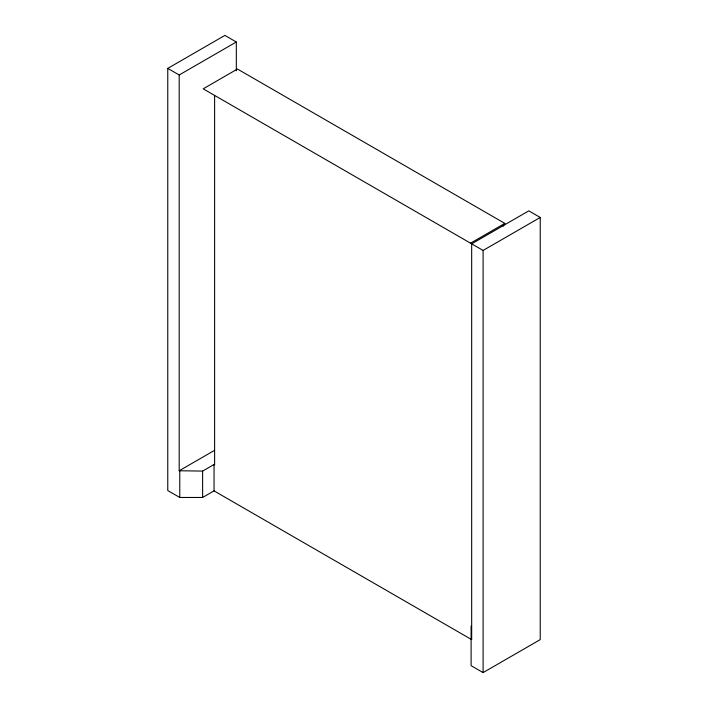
<?xml version="1.0" encoding="UTF-8"?>
<svg xmlns="http://www.w3.org/2000/svg" width="708" height="708" viewBox="0 0 708 708"><rect width="100%" height="100%" fill="white"/><g stroke="black" fill="none" stroke-linecap="round" stroke-linejoin="round"><path stroke-width="1.06" d="M503.176 226.215L504.813 223.392L237.463 69.039L203.187 88.827L471.457 243.711M471.103 626.093L471.103 665.67L483.104 672.6L540.231 639.616L540.231 217.453L528.805 210.86L471.678 243.844L471.678 639.616L214.046 490.874L202.621 497.467L179.77 497.467L167.769 490.547L167.769 68.384L224.896 35.4L236.322 41.993L236.322 70.738M167.769 68.384L179.195 74.977L236.322 41.993M470.537 243.18L504.813 223.392M471.678 243.844L483.104 250.437L540.231 217.453M179.195 74.977L179.195 470.758L214.427 450.421M179.195 470.758L202.621 471.085L214.046 464.492L214.613 464.82L214.613 95.43M483.104 250.437L483.104 672.6M214.046 464.492L214.046 490.874M202.621 471.085L202.621 497.467M179.77 471.085L179.77 497.467"/></g></svg>
